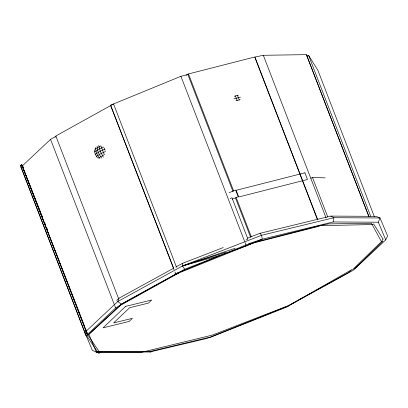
<?xml version="1.0" encoding="UTF-8"?>
<svg xmlns="http://www.w3.org/2000/svg" width="408" height="408" viewBox="0 0 408 408"><rect width="100%" height="100%" fill="white"/><g stroke="black" fill="none" stroke-linecap="round" stroke-linejoin="round"><path stroke-width="0.61" d="M95.656 147.66C95.498 151.623 97.247 155.524 99.827 158.472M248.355 243.841L262.247 239.175L333.112 221.962L333.907 217.714L330.847 216.092L259.983 233.31L247.549 238.129M173.538 268.265L119.003 298.228L117.8 301.502L84.813 332.423L92.392 350.416L96.359 352.048L141.561 352.293L212.43 335.075L289.971 305.011L353.41 270.152L385.749 239.843L387.6 235.962L380.021 217.964L376.054 216.337L330.847 216.092M385.749 239.843L378.318 222.207L380.021 217.964L333.907 217.714L261.615 235.278L182.514 265.945L117.8 301.502L121.268 304.098L184.702 269.239L221.003 255.168L245.978 245.963L262.247 239.175L261.615 235.278L259.983 233.31M317.485 219.683L254.714 57.008L188.481 73.945L186.094 75.271M86.062 335.753L115.622 307.958L121.457 304.633L87.541 335.396L86.062 335.753L21.002 167.142L21.364 166.801M22.44 165.791L50.556 139.347L55.86 136.328M116.693 300.395L119.003 298.228M121.268 304.098L88.929 334.407L96.359 352.043M54.978 137.307L55.922 136.451M94.814 149.323L100.924 145.865L104.331 154.688L98.216 158.141M97.461 157.937L95.319 154.209L94.651 151.914L99.45 148.925L103.805 147.002M95.319 154.209L100.21 151.159L104.652 149.195L104.229 148.099M96.385 156.412L101.184 153.418L105.544 151.496M175.761 267.041L182.437 263.369L223.283 247.539M310.87 178.27L312.487 177.404L325.181 177.857M230.224 198.563L231.974 197.798L247.901 239.073L246.151 239.838M174.017 269.647L110.558 105.188L180.917 76.301L187.864 74.562L232.999 191.52M175.624 273.799L245.978 244.912L319.163 226.236L319.775 225.619L253.541 242.556L252.929 243.173L175.914 274.115L174.935 272.019M229.158 192.658L235.625 190.057L238.201 196.733L232.325 199.099M99.476 351.609L99.934 352.798L98.547 353.353L85.461 333.989L20.4 165.378L21.787 164.822L23.572 167.464M85.461 333.989L86.848 333.433L99.934 352.798M317.715 219.723L254.944 57.049L263.328 55.289L306.393 54.647L306.959 55.952L308.57 55.309L317.96 70.502L374.315 216.551M184.702 269.239L182.514 265.945L235.064 248.304M182.437 263.369L182.514 265.945L226.032 252.246M244.769 246.345L245.978 245.963M234.243 96.263L238.42 95.207M234.014 98.792L240.383 97.181M235.977 100.761L240.159 99.7M182.514 265.945L221.003 255.168M21.002 167.142L21.512 167.02M333.112 221.962L378.318 222.207M110.558 105.188L173.624 268.178M101.643 158.059C99.027 154.698 97.129 150.562 97.084 146.253M20.4 165.378L21.043 166.326M103.301 157.167L100.21 151.159L98.746 145.36M237.471 95.38L239.21 99.878M235.365 95.916L237.099 100.414M40.571 212.165L21.787 164.822L86.848 333.433M41.04 213.348L42.682 217.489M44.798 222.819L45.502 224.594M46.91 228.143L47.614 229.918M84.757 326.691L21.787 164.822L87.506 334.402M85.221 327.879L87.526 333.805M104.652 149.195L105.096 150.348M308.57 55.309L370.653 216.204M306.959 55.952L368.812 216.25M306.393 54.647L368.934 216.73M312.487 177.404L327.726 216.908M263.328 55.289L326.099 217.964M188.481 73.945L233.611 190.903M236.13 197.431L251.251 236.62M235.518 198.048L250.634 237.237M180.917 76.301L244.606 241.347M245.06 242.536L245.978 244.912M176.542 267.23L113.541 103.963L55.835 135.971L118.606 298.641M50.556 139.347L114.245 304.394M114.704 305.582L115.622 307.958M94.472 150.195L94.651 151.914M179.566 272.57L121.859 304.577L120.896 304.582L178.602 272.575L179.566 272.57M383.02 239.114L381.439 241.633L353.175 269.112L354.664 268.734L382.934 241.256L381.439 241.633L371.453 223.258L328.389 223.9L320.005 225.66L372.02 224.563L373.631 223.921L383.02 239.114M125.577 306.408L103.03 327.848L129.137 321.438L132.401 318.327L113.623 322.942L129.642 307.714L148.415 303.098L151.684 299.992L125.577 306.408M150.618 351.329L149.94 351.951L206.984 338.41L288.022 306.071L352.497 269.209L348.187 272.789L301.93 298.12L290.078 304.796L288.022 306.071L288.237 306.423L209.789 337.584L209.574 337.238L150.618 351.329M97.15 351.604L96.018 352.231L150.863 351.992L151.995 351.365L97.15 351.604M304.909 172.808L236.161 190.312L238.736 196.993L307.484 179.484L304.909 172.808"/></g></svg>
